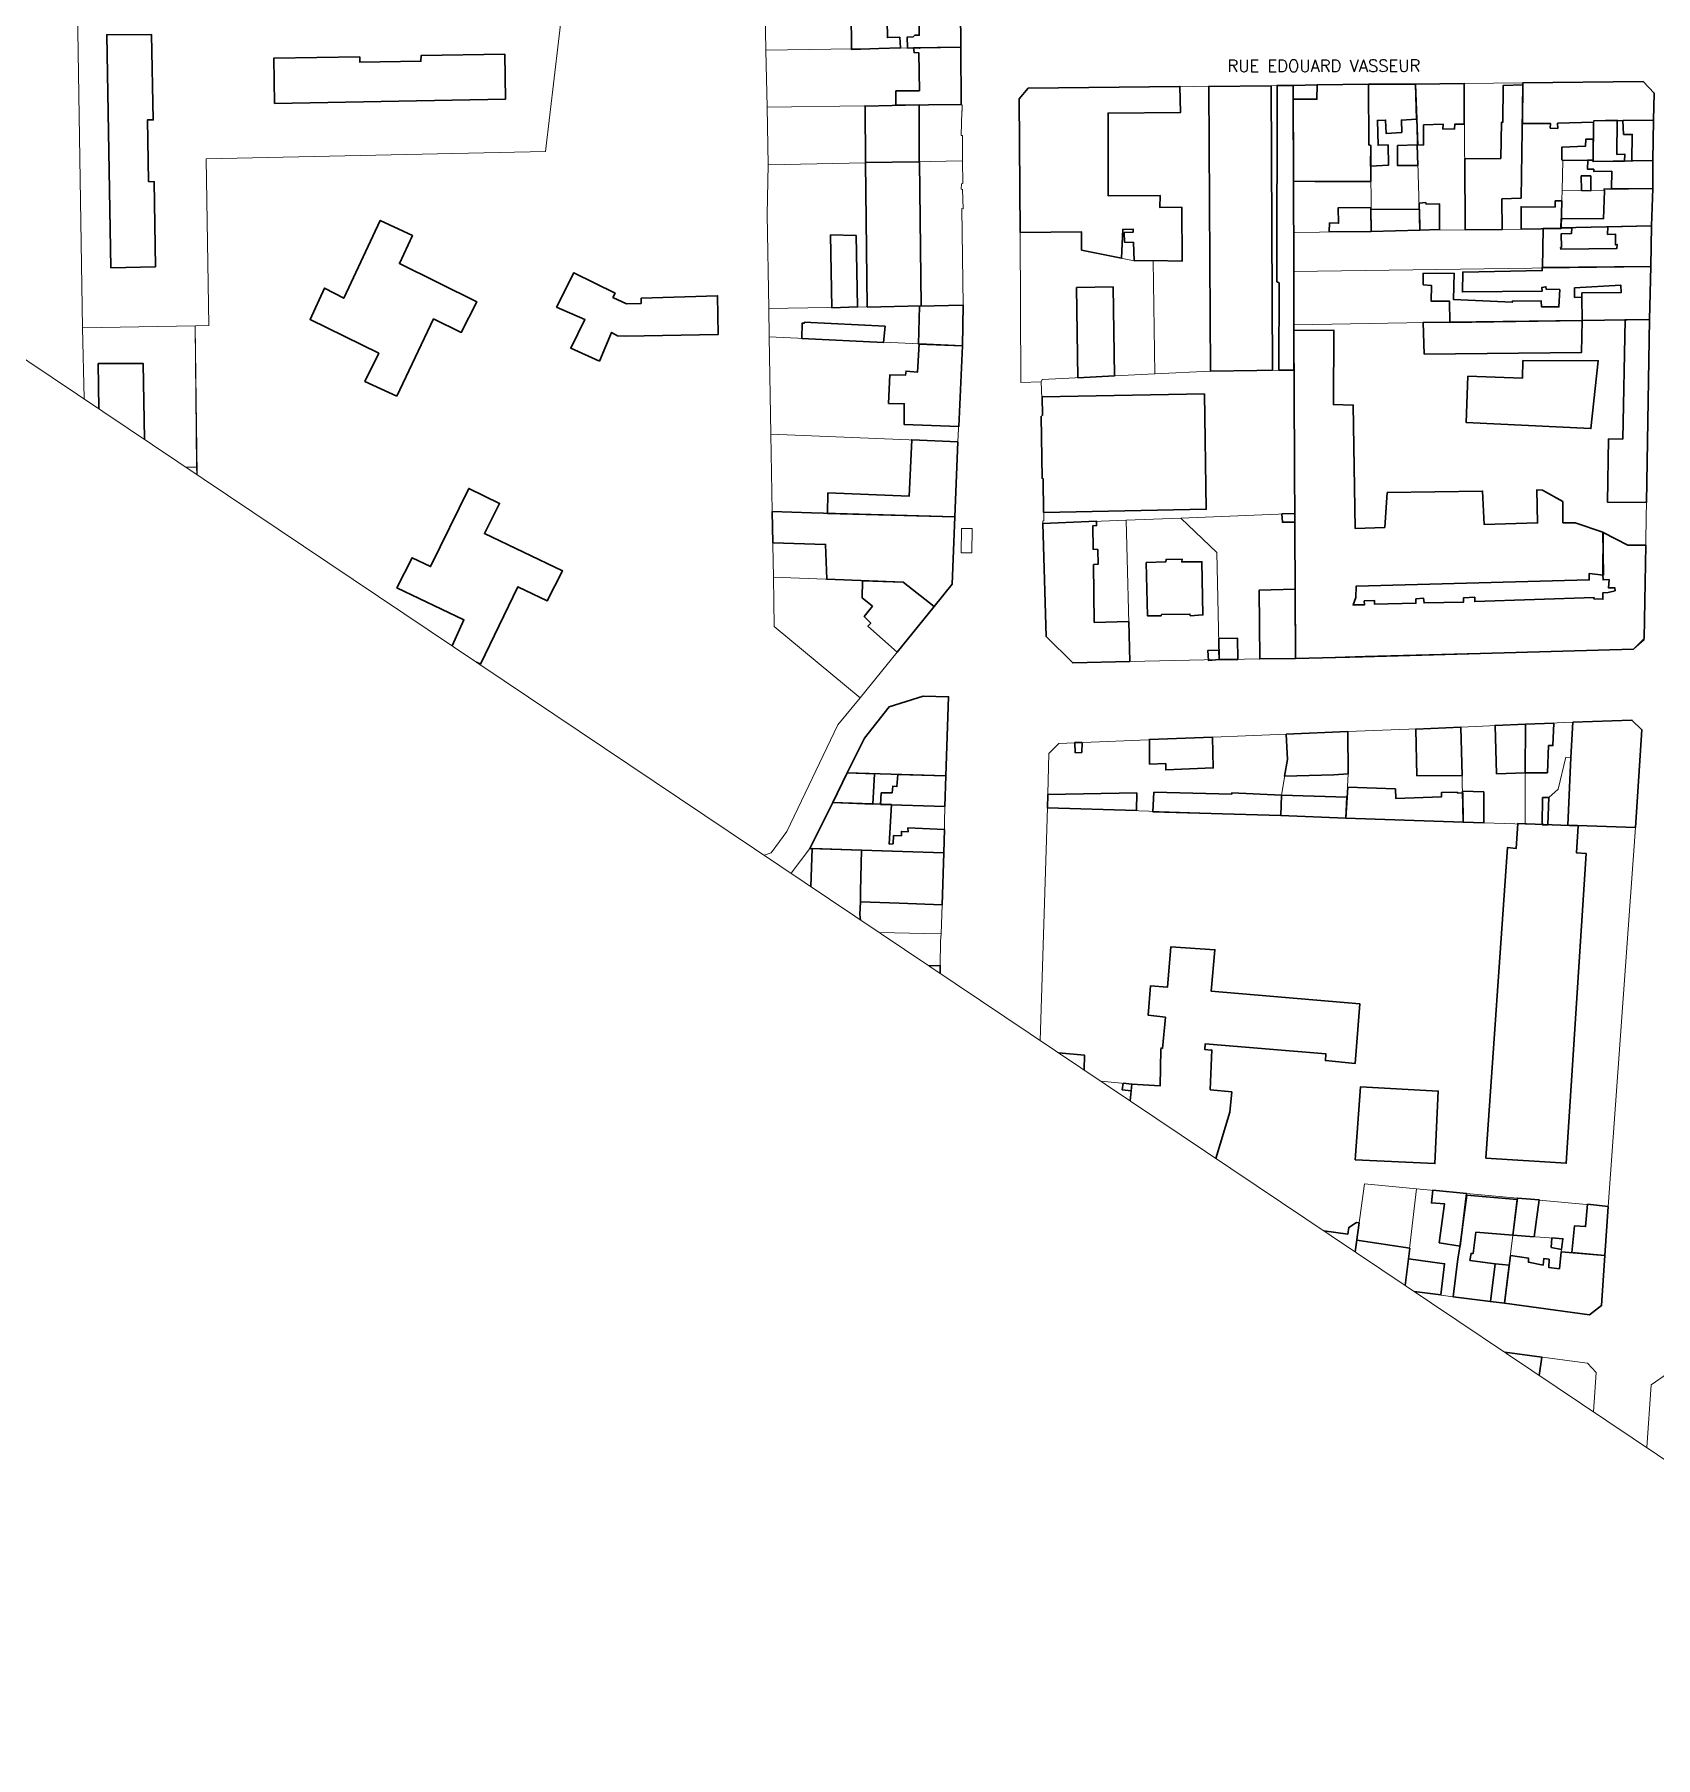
# Model space of a CAD drawing. Extents: x -6460 to -5341, y -3478 to -2628.
# Drawn here: x -6045.1 to -5706.4, y -3477.6 to -3117.4 of the extents above; entities that cross this region are included whole.
import ezdxf

# ---------------------------------------------------------------- set-up
doc = ezdxf.new("R2010")
doc.units = 0
for name, color, linetype, lineweight in [('Ar0-Texte1', 144, 'CONTINUOUS', 15), ('Ar1-Site', 6, 'CONTINUOUS', 18), ('Ar2-Coupe-Gras', 7, 'CONTINUOUS', 35)]:
    doc.layers.add(name, color=color, linetype=linetype, lineweight=lineweight)
doc.styles.get("Standard").update_dxf_attribs({"font": 'romans.shx'})

msp = doc.modelspace()

# ---------------------------------------------------------------- linework, layer by layer
at = {"layer": 'Ar1-Site', "flags": 128}
for points in [[(-5611.74, -3477.55), (-6277.13, -3030.81), (-6006.77, -2628.14), (-5341.39, -3074.88)], [(-5938.35, -3141.85), (-6009.22, -3143.45), (-6008.68, -3178.26), (-6011.55, -3178.29), (-6035.04, -3178.76), (-6036.28, -3103.33), (-6034.38, -3105.2), (-5933.83, -3103.52)], [(-5851.6, -3112.1), (-5851.56, -3120.1), (-5892.29, -3120.73), (-5892.4, -3112.84)], [(-5851.56, -3120.1), (-5851.46, -3132.05), (-5892.02, -3132.65), (-5892.29, -3120.73)], [(-5839.18, -3158.8), (-5839.37, -3130.85), (-5837.46, -3128.67), (-5782.14, -3128.06), (-5782.04, -3158.81), (-5781.96, -3166.98), (-5781.93, -3178.14), (-5781.96, -3187.59), (-5799.38, -3187.78), (-5811.05, -3188.36), (-5811.39, -3164.67), (-5815.34, -3164.73), (-5826.31, -3162.48), (-5826.33, -3158.7)], [(-5782.14, -3128.06), (-5766.35, -3127.83), (-5766.29, -3140.51), (-5765.91, -3140.61), (-5765.79, -3158.59), (-5782.04, -3158.81)], [(-5766.35, -3127.83), (-5756.55, -3127.79), (-5755.68, -3158.31), (-5765.79, -3158.59), (-5765.91, -3140.61), (-5766.29, -3140.51)], [(-5756.55, -3127.79), (-5746.4, -3127.69), (-5746.15, -3158.24), (-5755.68, -3158.31)], [(-5708.96, -3127.26), (-5706.68, -3129.69), (-5706.84, -3135.3), (-5706.97, -3143.78), (-5719.44, -3143.98), (-5719.4, -3143.71), (-5725.77, -3143.79), (-5725.9, -3150.02), (-5726.17, -3157.82), (-5726.13, -3157.99), (-5734.48, -3158.1), (-5746.15, -3158.24), (-5746.4, -3127.69), (-5734.1, -3127.52)], [(-5851.46, -3132.05), (-5851.25, -3132.19), (-5851.29, -3133.37), (-5851.36, -3133.47), (-5851.45, -3138.53), (-5851.17, -3138.57), (-5851.22, -3143.8), (-5891.81, -3144.67), (-5892.02, -3132.65)], [(-5851.22, -3143.8), (-5851.1, -3148.54), (-5851.44, -3148.61), (-5851.48, -3149.79), (-5851.21, -3149.82), (-5851.05, -3153.84), (-5851.32, -3153.8), (-5851.04, -3174), (-5891.67, -3174.7), (-5892.02, -3155.06), (-5891.81, -3144.67)], [(-5706.97, -3143.78), (-5706.99, -3149.64), (-5717.14, -3149.74), (-5717.07, -3150.09), (-5725.9, -3150.02), (-5725.77, -3143.79), (-5719.4, -3143.71), (-5719.44, -3143.98)], [(-5706.99, -3149.64), (-5707.26, -3157.43), (-5726.17, -3157.82), (-5725.9, -3150.02), (-5717.07, -3150.09), (-5717.14, -3149.74)], [(-5707.26, -3157.43), (-5707.39, -3165.91), (-5781.96, -3166.98), (-5782.04, -3158.81), (-5765.79, -3158.59), (-5755.68, -3158.31), (-5746.15, -3158.24), (-5734.48, -3158.1), (-5726.13, -3157.99), (-5726.17, -3157.82)], [(-5834.75, -3190.05), (-5839.04, -3190.18), (-5839.18, -3158.8), (-5826.33, -3158.7), (-5826.31, -3162.48), (-5815.34, -3164.73), (-5811.39, -3164.67), (-5811.05, -3188.36), (-5834.57, -3189.57)], [(-5707.39, -3165.91), (-5707.63, -3177.03), (-5754.49, -3177.6), (-5781.93, -3178.14), (-5781.96, -3166.98)], [(-5851.04, -3174), (-5851.17, -3182.48), (-5891.59, -3180.62), (-5891.67, -3174.7)], [(-5707.63, -3177.03), (-5708.79, -3243.94), (-5711.01, -3245.91), (-5767.05, -3247.39), (-5781.63, -3247.82), (-5781.74, -3217.52), (-5781.96, -3187.59), (-5781.93, -3178.14), (-5754.49, -3177.6)], [(-5851.17, -3182.48), (-5852.17, -3202.57), (-5891.27, -3200.98), (-5891.59, -3180.62)], [(-5834.43, -3219.6), (-5834.43, -3219.15), (-5834.18, -3219.01), (-5834.36, -3210.31), (-5834.57, -3210.18), (-5834.77, -3197.26), (-5834.46, -3197.01), (-5834.75, -3190.05), (-5834.57, -3189.57), (-5811.05, -3188.36), (-5799.38, -3187.78), (-5781.96, -3187.59), (-5781.74, -3217.52), (-5805.57, -3218.51), (-5817.01, -3218.96)], [(-5852.17, -3202.57), (-5852.78, -3218.25), (-5890.98, -3217.13), (-5891.27, -3200.98)], [(-5852.78, -3218.25), (-5853.35, -3232.31), (-5857.1, -3237.01), (-5863.6, -3231.9), (-5890.71, -3230.84), (-5890.98, -3217.13)], [(-5833.74, -3243.22), (-5834.43, -3219.6), (-5817.01, -3218.96), (-5816.24, -3248.51), (-5828.15, -3248.78)], [(-5797.6, -3248.08), (-5816.24, -3248.51), (-5817.01, -3218.96), (-5805.57, -3218.51), (-5798.05, -3225.67)], [(-5781.63, -3247.82), (-5797.6, -3248.08), (-5798.05, -3225.67), (-5805.57, -3218.51), (-5781.74, -3217.52)], [(-5851.49, -3225.74), (-5851.4, -3220.68), (-5849.15, -3220.69), (-5849.24, -3225.75)], [(-5857.1, -3237.01), (-5872.61, -3256.08), (-5890.57, -3241.16), (-5890.71, -3230.84), (-5863.6, -3231.9)], [(-5854.12, -3255.86), (-5854.65, -3272.35), (-5875.29, -3271.73), (-5871.67, -3264.53), (-5866.49, -3257.94), (-5859.45, -3255.74)], [(-5770.7, -3263.13), (-5747.05, -3262.17), (-5746.56, -3282.05), (-5771.11, -3281.21), (-5770.6, -3271.93)], [(-5747.05, -3262.17), (-5733.57, -3261.59), (-5733.61, -3282.48), (-5746.56, -3282.05)], [(-5733.57, -3261.59), (-5723.67, -3261.17), (-5724.1, -3268.55), (-5725.11, -3268.48), (-5726.76, -3275.19), (-5728.67, -3276.92), (-5728.9, -3282.63), (-5733.61, -3282.48)], [(-5723.67, -3261.17), (-5711.33, -3260.73), (-5709.23, -3262.74), (-5710.61, -3283.17), (-5728.9, -3282.63), (-5728.67, -3276.92), (-5726.76, -3275.19), (-5725.11, -3268.48), (-5724.1, -3268.55)], [(-5833.45, -3279.07), (-5833.17, -3267.67), (-5831.05, -3265.64), (-5783.56, -3263.68), (-5783.33, -3268.94), (-5784.57, -3276.39), (-5784.72, -3280.65)], [(-5783.56, -3263.68), (-5770.7, -3263.13), (-5770.6, -3271.93), (-5771.11, -3281.21), (-5784.72, -3280.65), (-5784.57, -3276.39), (-5783.33, -3268.94)], [(-5854.65, -3272.35), (-5854.92, -3278.79), (-5878.29, -3277.98), (-5875.29, -3271.73)], [(-5854.92, -3278.79), (-5855.09, -3288.45), (-5883.07, -3287.56), (-5878.29, -3277.98)], [(-5737.95, -3382.59), (-5748.65, -3381.27), (-5745.88, -3359.67), (-5735.25, -3360.64), (-5736.24, -3368.39)], [(-5716.27, -3362.4), (-5716.96, -3372.61), (-5726.11, -3371.89), (-5725.75, -3369.12), (-5736.24, -3368.39), (-5735.25, -3360.64)], [(-5720.19, -3385.04), (-5737.95, -3382.59), (-5736.24, -3368.39), (-5725.75, -3369.12), (-5726.11, -3371.89), (-5716.96, -3372.61), (-5717.69, -3383.11)]]:
    msp.add_lwpolyline(points, close=True, dxfattribs=at)
for points in [[(-6011.12, -3209.41), (-6011.55, -3178.29), (-6008.68, -3178.26), (-6009.22, -3143.45), (-5938.35, -3141.85), (-5933.83, -3103.52), (-5892.58, -3102.79), (-5892.4, -3112.84), (-5892.29, -3120.73), (-5892.02, -3132.65), (-5891.81, -3144.67), (-5892.02, -3155.06), (-5891.67, -3174.7), (-5891.59, -3180.62), (-5891.27, -3200.98), (-5890.98, -3217.13), (-5890.71, -3230.84), (-5890.57, -3241.16), (-5872.61, -3256.08), (-5877.27, -3261.68), (-5887.91, -3284.01), (-5889.47, -3286.12), (-5891.18, -3288.44), (-5892.62, -3288.97)], [(-6034.75, -3193.54), (-6035.04, -3178.76), (-6011.55, -3178.29), (-6011.23, -3207.83), (-6013.43, -3207.86)], [(-6013.43, -3207.86), (-6011.23, -3207.83), (-6011.21, -3209.35)], [(-5834.99, -3327.67), (-5833.45, -3279.07), (-5784.72, -3280.65), (-5771.11, -3281.21), (-5746.56, -3282.05), (-5733.61, -3282.48), (-5728.9, -3282.63), (-5710.61, -3283.17), (-5716.27, -3362.4), (-5735.25, -3360.64), (-5745.88, -3359.67), (-5756.33, -3358.67), (-5767.24, -3357.66), (-5769.14, -3371.88)], [(-5887, -3292.75), (-5883.07, -3287.56), (-5882.62, -3287.56), (-5882.92, -3295.48)], [(-5882.92, -3295.48), (-5882.62, -3287.56), (-5855.09, -3288.45), (-5855.47, -3299.32), (-5855.63, -3305.39), (-5859.06, -3305.34), (-5868.58, -3305.11)], [(-5868.58, -3305.11), (-5859.06, -3305.34), (-5855.63, -3305.39), (-5855.77, -3306.94), (-5855.86, -3312), (-5858.19, -3312.09)], [(-5858.19, -3312.09), (-5855.86, -3312), (-5855.91, -3313.62)], [(-5822.27, -3336.2), (-5815.8, -3336.79), (-5816.14, -3340.32)], [(-5816.14, -3340.32), (-5815.8, -3336.79), (-5822.27, -3336.2)], [(-5769.14, -3371.88), (-5767.24, -3357.66), (-5756.33, -3358.67), (-5758.71, -3378.88)], [(-5758.71, -3378.88), (-5756.33, -3358.67), (-5745.88, -3359.67), (-5748.65, -3381.27), (-5756.85, -3380.13)], [(-5737.9, -3392.85), (-5720.64, -3395.11), (-5718.81, -3397.09), (-5719.37, -3405.29)], [(-5708.25, -3412.76), (-5707.32, -3399.69), (-5703.92, -3397.32), (-5606.16, -3411.66), (-5607.45, -3425.69), (-5633.04, -3423.7), (-5634.26, -3435.82), (-5651.33, -3434.13), (-5656.73, -3433.66), (-5665.73, -3432.73), (-5676.29, -3431.66), (-5680.74, -3431.23)]]:
    msp.add_lwpolyline(points, dxfattribs=at)
at = {"layer": 'Ar2-Coupe-Gras', "flags": 128}
for points in [[(-5866.99, -3114.86), (-5866.89, -3116.73), (-5866.89, -3118.08), (-5864.3, -3118.02), (-5864.13, -3120.24), (-5868.7, -3120.33), (-5874.42, -3120.55), (-5874.46, -3112.55), (-5864.35, -3112.27), (-5864.28, -3113.52), (-5866.98, -3113.51)], [(-5851.56, -3120.1), (-5860.08, -3120.25), (-5860.25, -3120.28), (-5862.78, -3120.24), (-5862.71, -3120.14), (-5862.77, -3117.99), (-5861.53, -3117.92), (-5861.14, -3117.58), (-5860.24, -3117.58), (-5860.23, -3114.88), (-5861.2, -3114.98), (-5861.76, -3114.46), (-5862.73, -3114.56), (-5862.76, -3113.49), (-5862.72, -3112.31), (-5862.55, -3112.28), (-5860.3, -3112.28), (-5851.6, -3112.1)], [(-6029.14, -3166.18), (-6029.99, -3117.48), (-6020.63, -3117.44), (-6020.28, -3135.28), (-6021.45, -3135.24), (-6021.25, -3148.16), (-6020.08, -3148.2), (-6019.82, -3165.96)], [(-5994.95, -3131.83), (-5995.09, -3122.41), (-5977.15, -3122.12), (-5977.12, -3123.19), (-5964.37, -3123.03), (-5964.33, -3121.85), (-5946.84, -3121.56), (-5946.7, -3130.98)], [(-5865.16, -3129.17), (-5865.11, -3132.22), (-5851.46, -3132.05), (-5851.56, -3120.1), (-5861.43, -3120.25), (-5861.33, -3121.22), (-5860.32, -3121.29), (-5860.21, -3129.19)], [(-5805.4, -3153.5), (-5805.33, -3164.83), (-5811.39, -3164.67), (-5815.34, -3164.73), (-5815.46, -3160.88), (-5817.37, -3160.81), (-5817.4, -3158.83), (-5815.53, -3158.74), (-5815.56, -3158.11), (-5817.71, -3158.17), (-5817.97, -3164.17), (-5826.31, -3162.48), (-5826.33, -3158.7), (-5839.18, -3158.8), (-5839.37, -3130.85), (-5837.46, -3128.67), (-5805.76, -3128.29), (-5805.68, -3133.76), (-5820.78, -3133.85), (-5820.8, -3151.13), (-5809.93, -3151.07), (-5809.97, -3153.59)], [(-5786.46, -3187.58), (-5786.71, -3128.14), (-5799.74, -3128.27), (-5799.51, -3164.68), (-5799.38, -3187.78), (-5789.68, -3187.67)], [(-5785.01, -3169.3), (-5785.11, -3187.58), (-5781.96, -3187.59), (-5781.96, -3166.98), (-5782.14, -3128.06), (-5785.47, -3128.08), (-5785.5, -3169.12)], [(-5777.16, -3130.95), (-5782.12, -3130.93), (-5782.14, -3128.06), (-5777.12, -3127.97)], [(-5765.86, -3148.16), (-5777.57, -3148.12), (-5782.07, -3148.11), (-5782.12, -3130.93), (-5777.16, -3130.95), (-5777.12, -3127.97), (-5766.35, -3127.83), (-5766.29, -3140.51), (-5765.91, -3140.61), (-5765.88, -3144.84), (-5765.89, -3145.74)], [(-5762.23, -3140.52), (-5764.38, -3140.58), (-5764.5, -3135.39), (-5762.81, -3135.32), (-5762.71, -3138.09), (-5759.42, -3137.9), (-5759.48, -3135.3), (-5756.36, -3135.14), (-5756.55, -3127.79), (-5766.35, -3127.83), (-5766.29, -3140.51), (-5765.91, -3140.61), (-5765.95, -3144.94), (-5762.21, -3144.75)], [(-5754.88, -3136.28), (-5754.86, -3140.51), (-5756.1, -3140.57), (-5756.55, -3127.79), (-5746.4, -3127.69), (-5746.36, -3136.14), (-5748.33, -3136.17), (-5748.4, -3137.17), (-5750.83, -3137.2), (-5750.76, -3136.19)], [(-5738.73, -3143.37), (-5746.28, -3143.41), (-5746.15, -3158.24), (-5738.43, -3158.16), (-5738.51, -3151.78), (-5734.49, -3151.62), (-5734.1, -3127.97), (-5738.23, -3128.06), (-5738.32, -3135.82), (-5738.6, -3135.78)], [(-5728.45, -3137.03), (-5728.38, -3136.02), (-5734.23, -3136), (-5734.1, -3127.52), (-5708.96, -3127.26), (-5706.68, -3129.69), (-5706.84, -3135.3), (-5719.31, -3135.5), (-5719.34, -3135.78), (-5726.86, -3135.99), (-5726.83, -3137.07)], [(-5871.48, -3144.18), (-5871.55, -3132.4), (-5860.26, -3132.16), (-5860.26, -3144.04)], [(-5714.51, -3142.48), (-5714.39, -3135.34), (-5719.31, -3135.5), (-5719.34, -3135.78), (-5719.44, -3143.98), (-5712.89, -3143.87), (-5712.82, -3142.41)], [(-5713.08, -3138.33), (-5713.21, -3135.38), (-5706.84, -3135.3), (-5706.97, -3143.78), (-5711.37, -3143.84), (-5711.28, -3138.33)], [(-5725.98, -3143.65), (-5725.77, -3143.79), (-5719.4, -3143.71), (-5719.46, -3139.31), (-5720.98, -3139.34), (-5721.05, -3140.79), (-5725.97, -3140.95)], [(-5871.48, -3144.18), (-5871.13, -3174.35), (-5871.03, -3174.42), (-5859.84, -3174.11), (-5860.19, -3143.94), (-5860.26, -3144.04)], [(-5760.33, -3140.6), (-5760.31, -3144.82), (-5756.08, -3144.8), (-5756.21, -3140.5)], [(-5715.53, -3146.01), (-5715.61, -3149.71), (-5706.99, -3149.64), (-5706.97, -3143.78), (-5719.44, -3143.98), (-5719.4, -3143.71), (-5720.58, -3143.67), (-5720.65, -3145.57), (-5719.3, -3145.58), (-5719.31, -3146.03)], [(-5719.93, -3146.96), (-5721.91, -3146.99), (-5721.85, -3150.04), (-5719.94, -3150.11)], [(-5717.26, -3155.98), (-5726.09, -3155.91), (-5726.17, -3157.82), (-5707.26, -3157.43), (-5706.99, -3149.64), (-5717.14, -3149.74), (-5717.07, -3150.09)], [(-5774.51, -3156.79), (-5772.61, -3156.87), (-5772.7, -3153.65), (-5765.88, -3153.56), (-5765.79, -3158.59), (-5774.59, -3158.7)], [(-5755.73, -3153.91), (-5765.88, -3154.02), (-5765.79, -3158.59), (-5755.68, -3158.31)], [(-5754.38, -3152.56), (-5755.8, -3152.66), (-5755.68, -3158.31), (-5751.56, -3158.22), (-5751.54, -3152.82), (-5754.31, -3152.91)], [(-5727.37, -3153.55), (-5734.5, -3153.42), (-5734.48, -3158.1), (-5726.13, -3157.99), (-5726.01, -3152.21), (-5727.36, -3152.2)], [(-5969.42, -3193.04), (-5976.06, -3189.94), (-5973.16, -3184.06), (-5987.51, -3176.98), (-5984.48, -3170.44), (-5980.47, -3172.54), (-5972.86, -3156.28), (-5966.12, -3159.46), (-5968.84, -3165.3), (-5952.69, -3173.28), (-5955.93, -3179.68), (-5961.71, -3176.86)], [(-5716.44, -3159.23), (-5716.4, -3157.61), (-5707.26, -3157.43), (-5707.39, -3165.91), (-5730, -3166.22), (-5729.91, -3158.01), (-5726.13, -3157.99), (-5726.17, -3157.82), (-5723.92, -3157.82), (-5723.95, -3159), (-5726.1, -3159.06), (-5726.08, -3161.94), (-5726.25, -3161.97), (-5726.18, -3162.32), (-5714.51, -3162.18), (-5714.4, -3161.35), (-5714.75, -3161.42), (-5714.74, -3159.17)], [(-5878.77, -3159.29), (-5878.47, -3174.53), (-5873.11, -3174.38), (-5873.44, -3159.41)], [(-5927.03, -3185.7), (-5933.05, -3183.01), (-5930.09, -3177.03), (-5936, -3174.41), (-5932.38, -3167.22), (-5923.8, -3171.47), (-5924.25, -3172.37), (-5921.38, -3173.7), (-5918.34, -3173.64), (-5918.37, -3172.57), (-5902.36, -3172.03), (-5902.22, -3180.1), (-5921.58, -3180.49), (-5923.31, -3180.38), (-5924.52, -3179.71)], [(-5754.95, -3169.77), (-5754.98, -3167.35), (-5748.5, -3167.34), (-5748.59, -3172.84), (-5736.33, -3173.4), (-5736.3, -3173.13), (-5730.27, -3173.11), (-5730.2, -3174.36), (-5726.6, -3174.37), (-5726.42, -3170.73), (-5729.22, -3170.66), (-5729.32, -3170.14), (-5730.19, -3170.31), (-5730.12, -3171.1), (-5746.75, -3171.22), (-5746.67, -3167.07), (-5730.08, -3166.77), (-5730.11, -3166.15), (-5707.39, -3165.91), (-5707.63, -3177.03), (-5721.73, -3177.19), (-5721.78, -3172.34), (-5721.78, -3171.44), (-5713.6, -3171.36), (-5713.63, -3169.84), (-5723.33, -3170.4), (-5723.31, -3172.37), (-5721.78, -3172.34), (-5721.73, -3177.19), (-5749.37, -3177.59), (-5749.42, -3173.19), (-5753.3, -3173.14), (-5753.22, -3169.88)], [(-5819.75, -3170.19), (-5819.43, -3188.75), (-5827.09, -3189.18), (-5827.37, -3170.33)], [(-5860.19, -3174.18), (-5860.42, -3182.14), (-5851.17, -3182.48), (-5851.04, -3174)], [(-5867.37, -3178.38), (-5867.69, -3181.77), (-5884.76, -3180.99), (-5884.68, -3177.73), (-5884.23, -3177.73), (-5884.27, -3177.56)], [(-5762.98, -3220.49), (-5769.15, -3220.71), (-5769.55, -3194.87), (-5773.7, -3194.79), (-5773.62, -3179.2), (-5781.96, -3179.31), (-5781.63, -3247.82), (-5767.57, -3247.49), (-5711.01, -3245.91), (-5708.75, -3243.66), (-5708.44, -3224.16), (-5712.22, -3224.19), (-5717.34, -3221.5), (-5717.4, -3230.33), (-5717.37, -3231.41), (-5716.12, -3231.34), (-5716.23, -3233.07), (-5714.88, -3233.08), (-5714.85, -3233.7), (-5716.3, -3234.08), (-5717.38, -3234.11), (-5717.38, -3235.46), (-5719.29, -3235.39), (-5719.25, -3235.11), (-5744.19, -3235.96), (-5744.19, -3235.06), (-5746.51, -3235.16), (-5746.51, -3236.06), (-5754.75, -3236.24), (-5754.86, -3235.27), (-5756.45, -3235.4), (-5756.45, -3236.3), (-5765.15, -3236.48), (-5765.11, -3235.75), (-5767.26, -3235.82), (-5767.19, -3236.61), (-5769.61, -3236.64), (-5769.02, -3235.08), (-5768.94, -3232.73), (-5720.24, -3231.43), (-5720.24, -3230.08), (-5717.3, -3230.4), (-5717.44, -3221.43), (-5723.22, -3219.51), (-5725.75, -3219.47), (-5725.8, -3215.07), (-5730.05, -3212.66), (-5731.23, -3212.63), (-5731.04, -3219.52), (-5742.23, -3219.83), (-5742.52, -3212.87), (-5762.44, -3213.18)], [(-5754.72, -3184.22), (-5754.94, -3177.6), (-5721.73, -3177.19), (-5721.85, -3183.88)], [(-5716.23, -3201.94), (-5716.41, -3215.2), (-5708.31, -3215.23), (-5707.63, -3177.03), (-5712.76, -3177.05), (-5713.25, -3201.98)], [(-5866.63, -3194.52), (-5866.36, -3188.53), (-5863.11, -3188.61), (-5863, -3187.78), (-5860.61, -3188.03), (-5860.25, -3182.11), (-5851.17, -3182.48), (-5851.99, -3199.38), (-5863.42, -3198.93), (-5863.37, -3194.6)], [(-5745.63, -3188.82), (-5745.97, -3198.52), (-5719.9, -3199.78), (-5718.36, -3185.62), (-5734.12, -3185.57), (-5734.2, -3189.27)], [(-5800.61, -3192.52), (-5834.58, -3193.17), (-5834.46, -3197.01), (-5834.77, -3197.26), (-5834.57, -3210.18), (-5834.36, -3210.31), (-5834.25, -3217.31), (-5800.27, -3216.66)], [(-5879.33, -3213.22), (-5879.38, -3217.54), (-5852.78, -3218.25), (-5852.17, -3202.57), (-5861.8, -3202.12), (-5862.36, -3213.93)], [(-5882.74, -3217.39), (-5852.78, -3218.25), (-5853.35, -3232.31), (-5857.1, -3237.01), (-5863.6, -3231.9), (-5879.56, -3231.26), (-5879.81, -3224.02), (-5890.86, -3223.67), (-5890.98, -3217.13)], [(-5823.69, -3240.34), (-5816.45, -3240.09), (-5816.24, -3248.51), (-5828.15, -3248.78), (-5833.74, -3243.22), (-5834.43, -3219.6), (-5823.17, -3219.18), (-5823.17, -3220.08), (-5823.97, -3220.15), (-5823.92, -3225), (-5822.91, -3225.07), (-5822.85, -3228.12), (-5823.82, -3228.22)], [(-5784.51, -3217.61), (-5784.35, -3219.38), (-5781.75, -3219.32), (-5781.74, -3217.52)], [(-5812.84, -3227.77), (-5808.72, -3227.68), (-5808.65, -3227.13), (-5805.33, -3227.1), (-5805.4, -3227.66), (-5801.17, -3227.64), (-5800.96, -3238.75), (-5803.63, -3238.92), (-5803.7, -3238.57), (-5809.62, -3238.66), (-5809.66, -3238.93), (-5812.53, -3238.96)], [(-5869.99, -3236.94), (-5871.72, -3239.08), (-5870.38, -3240.43), (-5870.97, -3241.09), (-5864.86, -3246.55), (-5857.1, -3237.01), (-5863.6, -3231.9), (-5872.12, -3231.59), (-5872.13, -3235.2)], [(-5781.69, -3233.35), (-5789.21, -3233.56), (-5789.08, -3247.94), (-5781.63, -3247.82)], [(-5797.66, -3243.68), (-5793.71, -3243.63), (-5793.65, -3248.03), (-5797.6, -3248.08)], [(-5797.63, -3246.11), (-5799.95, -3246.2), (-5799.82, -3248.25), (-5797.6, -3248.08)], [(-5854.65, -3272.35), (-5854.12, -3255.86), (-5859.45, -3255.74), (-5866.49, -3257.94), (-5871.67, -3264.53), (-5875.29, -3271.73)], [(-5756.29, -3272.36), (-5746.77, -3272.28), (-5747.05, -3262.17), (-5756.5, -3262.59)], [(-5739.63, -3271.96), (-5733.64, -3271.77), (-5733.57, -3261.59), (-5739.91, -3261.85)], [(-5728.96, -3271.75), (-5733.64, -3271.77), (-5733.57, -3261.59), (-5727.68, -3261.33), (-5727.84, -3266.04), (-5728.74, -3266.04)], [(-5724.74, -3282.71), (-5724.1, -3268.55), (-5723.67, -3261.17), (-5711.33, -3260.73), (-5709.23, -3262.74), (-5710.61, -3283.17)], [(-5827.69, -3267.59), (-5827.76, -3265.44), (-5826.23, -3265.41), (-5826.27, -3267.49)], [(-5812.12, -3269.92), (-5812.13, -3264.8), (-5799, -3264.29), (-5798.82, -3270.73), (-5808.72, -3271.15), (-5808.72, -3269.8)], [(-5773.61, -3272.16), (-5783.9, -3272.47), (-5783.33, -3268.94), (-5783.56, -3263.68), (-5770.7, -3263.13), (-5770.6, -3271.93)], [(-5869.95, -3278.32), (-5869.58, -3271.95), (-5875.29, -3271.73), (-5878.29, -3277.98)], [(-5868.17, -3275.91), (-5868.32, -3278.36), (-5854.92, -3278.79), (-5854.65, -3272.35), (-5864.7, -3272.07), (-5864.91, -3274.63), (-5865.74, -3274.53), (-5865.92, -3275.91)], [(-5814.8, -3275.94), (-5814.88, -3279.65), (-5833.45, -3279.07), (-5833.37, -3276.26)], [(-5811.23, -3275.78), (-5811.42, -3279.87), (-5784.72, -3280.65), (-5784.57, -3276.39), (-5794.92, -3275.9), (-5794.96, -3276.18)], [(-5770.89, -3276.85), (-5784.57, -3276.39), (-5784.72, -3280.65), (-5771.11, -3281.21)], [(-5760.7, -3275.11), (-5770.67, -3274.73), (-5771.11, -3281.21), (-5746.56, -3282.05), (-5746.68, -3275.96), (-5747.75, -3275.99), (-5747.78, -3275.81), (-5751.11, -3275.84), (-5751.11, -3276.74), (-5760.67, -3277.09)], [(-5742.31, -3275.73), (-5742.3, -3282.2), (-5746.56, -3282.05), (-5746.74, -3275.61)], [(-5730.02, -3276.91), (-5728.67, -3276.92), (-5728.9, -3282.63), (-5730.07, -3282.59)], [(-5862.59, -3283.27), (-5854.97, -3283.57), (-5855.09, -3288.45), (-5883.07, -3287.56), (-5878.29, -3277.98), (-5866.07, -3278.37), (-5866.51, -3286.65), (-5865.71, -3286.58), (-5865.6, -3284.85), (-5863.98, -3284.89), (-5863.97, -3283.99), (-5862.52, -3284.06)], [(-5741.83, -3352.31), (-5725.07, -3353.33), (-5720.88, -3288.61), (-5722.89, -3288.47), (-5722.56, -3282.82), (-5735.16, -3282.33), (-5735.49, -3287.53), (-5737.33, -3287.35)], [(-5864.44, -3299.02), (-5872.51, -3298.71), (-5872.5, -3296.46), (-5872.3, -3287.88), (-5855.09, -3288.45), (-5855.47, -3299.32)], [(-5817.81, -3338), (-5815.97, -3338.18), (-5815.8, -3336.79), (-5817.63, -3336.61)], [(-5769.13, -3352.63), (-5752.51, -3353.41), (-5751.8, -3338.25), (-5768.07, -3337.4)], [(-5751.59, -3369.97), (-5747.23, -3370.64), (-5745.88, -3359.67), (-5752.94, -3358.99), (-5753.23, -3361.65), (-5750.49, -3361.84)], [(-5736.24, -3368.39), (-5743.93, -3367.75), (-5744.5, -3372.18), (-5744.95, -3372.18), (-5745.19, -3373.66), (-5744.64, -3373.74), (-5739.93, -3374.34), (-5740.89, -3382.27), (-5748.65, -3381.27), (-5747.69, -3373.34), (-5747.37, -3371.3), (-5746.87, -3367.88), (-5746.8, -3367.32), (-5746.59, -3365.66), (-5745.81, -3360.02), (-5735.28, -3360.92), (-5736.03, -3366.73)], [(-5731.77, -3368.69), (-5736.24, -3368.39), (-5735.25, -3360.64), (-5730.68, -3361)], [(-5723.92, -3372), (-5723.32, -3366.39), (-5721.03, -3366.57), (-5720.6, -3361.9), (-5716.27, -3362.4), (-5716.96, -3372.61)], [(-5728.18, -3370.95), (-5726.03, -3371.34), (-5725.75, -3369.12), (-5728.04, -3368.94)], [(-5736.99, -3374.66), (-5737.95, -3382.59), (-5740.89, -3382.27), (-5739.93, -3374.34)], [(-5728.6, -3373.37), (-5728.71, -3375.1), (-5726.5, -3375.39), (-5726.11, -3371.89), (-5716.96, -3372.61), (-5717.69, -3383.11), (-5720.19, -3385.04), (-5737.95, -3382.59), (-5736.67, -3372.62), (-5732.97, -3373.15), (-5732.97, -3374.05), (-5729.89, -3374.62), (-5729.71, -3373.23)]]:
    msp.add_lwpolyline(points, close=True, dxfattribs=at)
for points in [[(-6031.65, -3195.63), (-6031.77, -3186.22), (-6022.42, -3186.18), (-6022.12, -3202.03)], [(-5957.83, -3245.19), (-5955.37, -3239.77), (-5969.37, -3233.08), (-5966.2, -3226.78), (-5962.33, -3228.63), (-5954.38, -3212.31), (-5947.91, -3215.45), (-5951.08, -3221.74), (-5934.8, -3229.52), (-5937.97, -3235.81), (-5944.12, -3232.88), (-5951.93, -3249), (-5952.72, -3248.62)], [(-5882.92, -3295.48), (-5882.62, -3287.56), (-5872.3, -3287.88), (-5872.5, -3296.46), (-5872.51, -3298.71), (-5872.62, -3301.35), (-5872.54, -3302.45)], [(-5816.14, -3340.32), (-5815.8, -3336.79), (-5809.88, -3337.16), (-5809.75, -3329.57), (-5809.71, -3329.29), (-5809.43, -3329.33), (-5808.82, -3322.82), (-5812.43, -3322.36), (-5811.92, -3316.23), (-5808.35, -3316.52), (-5807.67, -3308.11), (-5798.46, -3308.72), (-5799.28, -3317.35), (-5768.15, -3320.04), (-5769.13, -3332.48), (-5775.36, -3331.9), (-5775.29, -3330.45), (-5800.53, -3328.39), (-5800.57, -3329.57), (-5799.29, -3329.68), (-5799.11, -3329.64), (-5799.45, -3337.99), (-5794.95, -3338.45), (-5795.38, -3342.68), (-5798.25, -3352.33)], [(-5858.19, -3312.09), (-5855.86, -3312), (-5855.89, -3313.63)], [(-5831.11, -3330.27), (-5825.72, -3330.73), (-5825.81, -3333.83)], [(-5775.68, -3367.48), (-5770.67, -3368.14), (-5770.49, -3366.76), (-5768.89, -3365.73), (-5768.34, -3365.8), (-5769.15, -3371.87)], [(-5769.14, -3371.88), (-5768.8, -3369.4), (-5757.76, -3371.1), (-5758.71, -3378.88)], [(-5756.86, -3380.12), (-5751.24, -3380.88), (-5750.46, -3374.34), (-5758.04, -3373.31), (-5758.71, -3378.88)], [(-5737.91, -3392.84), (-5730.16, -3393.84), (-5730.69, -3397.69)]]:
    msp.add_lwpolyline(points, dxfattribs=at)

# ---------------------------------------------------------------- texts
at = {"layer": 'Ar0-Texte1', "insert": (-5795.83, -3122.75), "char_height": 2.5, "width": 67.0401, "attachment_point": 1, "rotation": 0.0918}
msp.add_mtext('RUE EDOUARD VASSEUR', dxfattribs=at)

doc.saveas('drawing.dxf')
